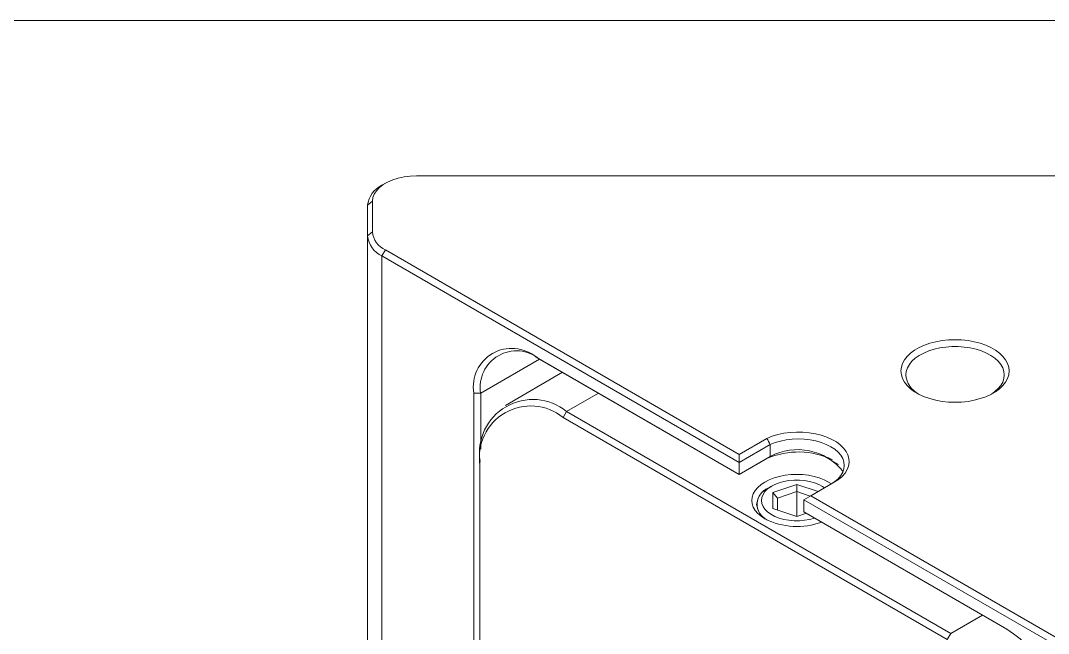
# Model space of a CAD drawing. Header units: inches. Extents: x 0.1 to 10.9, y 0 to 8.5.
# Drawn here: x 6.702 to 8.101, y 7.617 to 8.451 of the extents above; entities that cross this region are included whole.
import ezdxf

# ---------------------------------------------------------------- set-up
doc = ezdxf.new("R2010")
doc.units = ezdxf.units.IN
doc.header["$MEASUREMENT"] = 0

msp = doc.modelspace()

# ---------------------------------------------------------------- linework, layer by layer
at = {"color": 7, "linetype": 'Continuous', "lineweight": 0}
for p, q in [((0.0622, 8.4506), (10.9445, 8.4506)), ((8.3742, 8.2394), (7.2408, 8.2394)), ((7.1984, 8.2292), (7.1937, 8.2265)), ((7.1808, 8.2047), (7.1742, 8.1993)), ((7.1808, 8.2047), (7.1808, 8.163)), ((7.1742, 8.1575), (7.1742, 8.1993)), ((7.1808, 8.163), (7.1742, 8.1575)), ((7.1742, 7.1341), (7.1742, 8.1575)), ((7.1984, 8.1385), (7.1937, 8.1303)), ((7.1984, 8.1385), (7.6803, 7.8603)), ((7.6803, 7.8494), (7.1937, 8.1303)), ((7.4036, 7.9928), (7.6803, 7.833)), ((7.4036, 7.9928), (7.4083, 7.9901)), ((7.6803, 7.833), (7.4083, 7.9901)), ((7.4396, 7.972), (7.3618, 7.927)), ((7.3187, 7.178), (7.3187, 7.9438)), ((7.3187, 7.9438), (7.3282, 7.9438)), ((7.3282, 7.9438), (7.3282, 7.8672)), ((7.4451, 7.9188), (7.4404, 7.9106)), ((7.9636, 7.6085), (7.4404, 7.9106)), ((7.4451, 7.9188), (7.9684, 7.6167)), ((7.6803, 7.8603), (7.718, 7.8821)), ((7.7225, 7.8737), (7.6803, 7.8494)), ((7.7225, 7.8574), (7.7225, 7.8737)), ((7.6803, 7.8603), (7.6803, 7.8494)), ((7.6803, 7.833), (7.7225, 7.8574)), ((7.718, 7.8548), (7.6803, 7.833)), ((7.8153, 7.8465), (7.7955, 7.858)), ((7.3272, 7.8507), (7.3272, 7.8453)), ((7.3272, 7.8453), (7.3272, 7.1866)), ((7.6803, 7.833), (7.6803, 7.8494)), ((7.6803, 7.833), (7.6803, 7.833)), ((7.7246, 7.8173), (7.7199, 7.8145)), ((7.7259, 7.8086), (7.7586, 7.8195)), ((7.7586, 7.8195), (7.7877, 7.8098)), ((7.7586, 7.8195), (7.7586, 7.8096)), ((7.8097, 7.8224), (7.7778, 7.804)), ((7.7966, 7.8149), (7.7925, 7.8173)), ((7.7259, 7.7868), (7.7259, 7.8086)), ((7.7325, 7.8009), (7.7259, 7.8086)), ((7.7586, 7.8096), (7.7325, 7.8009)), ((7.7325, 7.8009), (7.7325, 7.7845)), ((7.7769, 7.8035), (7.7586, 7.8096)), ((7.7586, 7.7759), (7.7586, 7.8096)), ((7.7683, 7.7986), (7.7778, 7.804)), ((8.2546, 7.5178), (7.7683, 7.7986)), ((7.7683, 7.7822), (7.7683, 7.7986)), ((7.7778, 7.804), (8.2593, 7.526)), ((7.7586, 7.7759), (7.7259, 7.7868)), ((7.7683, 7.7822), (8.0447, 7.6227)), ((7.7778, 7.7768), (7.7683, 7.7822)), ((7.7718, 7.7803), (7.7586, 7.7759)), ((8.0451, 7.6225), (7.7778, 7.7768)), ((7.9684, 7.6167), (7.9636, 7.6085))]:
    msp.add_line(p, q, dxfattribs=at)
at = {"color": 8, "linetype": 'Continuous', "lineweight": 0}
for p, q in [((7.1937, 8.1303), (7.1937, 7.1367)), ((7.4083, 7.9901), (7.3282, 7.9438)), ((7.4885, 7.9438), (7.4451, 7.9188)), ((7.9684, 7.6167), (8.0117, 7.6417))]:
    msp.add_line(p, q, dxfattribs=at)
at = {"color": 7, "linetype": 'Continuous', "lineweight": 0, "flags": 128}
for points in [[(7.2408, 8.2394), (7.2323, 8.239), (7.2239, 8.238), (7.2159, 8.2363), (7.2084, 8.2339), (7.2015, 8.2309), (7.1955, 8.2274), (7.1903, 8.2235), (7.1862, 8.2191), (7.1833, 8.2145), (7.1814, 8.2097), (7.1808, 8.2047)], [(7.9005, 7.9738), (7.901, 7.979), (7.9026, 7.984), (7.9053, 7.9889), (7.9089, 7.9936), (7.9135, 7.998), (7.919, 8.002), (7.9253, 8.0057), (7.9323, 8.0088), (7.9399, 8.0115), (7.948, 8.0136), (7.9565, 8.0151), (7.9653, 8.016), (7.9742, 8.0164), (7.983, 8.016), (7.9918, 8.0151), (8.0003, 8.0136), (8.0084, 8.0115), (8.016, 8.0088), (8.023, 8.0057), (8.0293, 8.002), (8.0348, 7.998), (8.0394, 7.9936), (8.043, 7.9889), (8.0457, 7.984), (8.0473, 7.979), (8.0478, 7.9738), (8.0473, 7.9687), (8.0457, 7.9637), (8.043, 7.9588), (8.0394, 7.9541), (8.0348, 7.9497), (8.0293, 7.9456), (8.023, 7.942), (8.016, 7.9388), (8.0084, 7.9362), (8.0003, 7.9341), (7.9918, 7.9325), (7.983, 7.9316), (7.9742, 7.9313), (7.9653, 7.9316), (7.9565, 7.9325), (7.948, 7.9341), (7.9399, 7.9362), (7.9323, 7.9388), (7.9253, 7.942), (7.919, 7.9456), (7.9135, 7.9497), (7.9089, 7.9541), (7.9053, 7.9588), (7.9026, 7.9637), (7.901, 7.9687), (7.9005, 7.9738)], [(8.0238, 7.9424), (8.0284, 7.9457), (8.0329, 7.9498), (8.0365, 7.9541), (8.0391, 7.9588), (8.0406, 7.9635), (8.0412, 7.9684), (8.0406, 7.9732), (8.0391, 7.978), (8.0365, 7.9826), (8.0329, 7.987), (8.0284, 7.9911), (8.023, 7.9949), (8.0169, 7.9982), (8.0101, 8.001), (8.0027, 8.0034), (7.9949, 8.0052), (7.9867, 8.0064), (7.9784, 8.007), (7.9699, 8.007), (7.9616, 8.0064), (7.9535, 8.0052), (7.9456, 8.0034), (7.9383, 8.001), (7.9314, 7.9982), (7.9253, 7.9949), (7.92, 7.9911), (7.9154, 7.987), (7.9119, 7.9826), (7.9093, 7.978), (7.9077, 7.9732), (7.9072, 7.9684), (7.9072, 7.9684)], [(7.718, 7.8821), (7.7252, 7.8849), (7.7329, 7.8872), (7.7411, 7.889), (7.7496, 7.8901), (7.7583, 7.8906), (7.767, 7.8904), (7.7756, 7.8897), (7.7839, 7.8883), (7.7919, 7.8863), (7.7995, 7.8838), (7.8064, 7.8807), (7.8125, 7.8772), (7.8179, 7.8732), (7.8224, 7.8689), (7.8258, 7.8643), (7.8283, 7.8595), (7.8297, 7.8545), (7.83, 7.8495), (7.8292, 7.8445), (7.8273, 7.8396), (7.8243, 7.8349), (7.8204, 7.8304), (7.8155, 7.8262), (7.8097, 7.8224)], [(7.805, 7.8197), (7.8104, 7.8233), (7.815, 7.8272), (7.8186, 7.8315), (7.8212, 7.8359), (7.8228, 7.8406), (7.8233, 7.8453), (7.8228, 7.85), (7.8212, 7.8546), (7.8185, 7.8591), (7.8149, 7.8634), (7.8103, 7.8673), (7.8049, 7.8708), (7.7987, 7.8739), (7.7919, 7.8765), (7.7845, 7.8786), (7.7767, 7.8801), (7.7687, 7.881), (7.7605, 7.8813), (7.7523, 7.881), (7.7443, 7.88), (7.7366, 7.8785), (7.7293, 7.8764), (7.7225, 7.8737)], [(7.7152, 7.7726), (7.7099, 7.7761), (7.7055, 7.78), (7.7019, 7.7841), (7.6993, 7.7885), (7.6978, 7.793), (7.6972, 7.7977), (7.6978, 7.8023), (7.6993, 7.8068), (7.7019, 7.8112), (7.7055, 7.8154), (7.7099, 7.8192), (7.7152, 7.8227), (7.7212, 7.8258), (7.7279, 7.8283), (7.7351, 7.8304), (7.7427, 7.8319), (7.7506, 7.8328), (7.7586, 7.8331), (7.7666, 7.8328), (7.7745, 7.8319), (7.7821, 7.8304), (7.7892, 7.8283), (7.7959, 7.8258), (7.802, 7.8227), (7.8059, 7.8202)], [(7.7964, 7.8147), (7.7938, 7.8165), (7.7885, 7.8193), (7.7826, 7.8217), (7.7761, 7.8235), (7.7693, 7.8247), (7.7622, 7.8253), (7.755, 7.8253), (7.7479, 7.8247), (7.741, 7.8235), (7.7346, 7.8217), (7.7287, 7.8193), (7.7234, 7.8165), (7.7189, 7.8133), (7.7153, 7.8097), (7.7127, 7.8058), (7.7111, 7.8018), (7.7106, 7.7977)], [(7.7106, 7.7977), (7.7111, 7.7935), (7.7127, 7.7895), (7.7153, 7.7856), (7.7189, 7.7821), (7.7234, 7.7788), (7.7287, 7.776), (7.7346, 7.7737), (7.741, 7.7719), (7.7479, 7.7707), (7.755, 7.77), (7.7622, 7.77), (7.7693, 7.7707), (7.7761, 7.7719), (7.7826, 7.7737), (7.7829, 7.7738)]]:
    msp.add_lwpolyline(points, dxfattribs=at)
at = {"color": 7, "linetype": 'Continuous', "lineweight": 0}
for centre, radius, start, end in [((7.2077, 8.1959), 0.0337, 114.5363, 174.1561), ((7.2108, 8.166), 0.0302, 185.6948, 245.6253), ((7.2075, 8.1608), 0.0335, 185.6948, 245.6253), ((7.3705, 7.9522), 0.0524, 50.7967, 189.214), ((7.377, 7.9517), 0.0495, 50.7967, 189.214), ((7.9397, 7.9714), 0.0327, 185.2167, 242.31), ((7.3993, 7.8621), 0.0729, 51.0499, 188.9608), ((7.3964, 7.8562), 0.07, 51.0504, 188.9603), ((7.7598, 7.7875), 0.0793, 38.7165, 118.1365), ((7.7607, 7.7552), 0.1084, 64.5383, 113.1715), ((7.7317, 7.7892), 0.028, 114.9679, 173.7244), ((7.7282, 7.7924), 0.0236, 110.559, 243.5615), ((7.7309, 7.795), 0.0271, 185.7817, 240.9018), ((7.7589, 7.8575), 0.0954, 242.7707, 290.6937), ((7.9453, 7.4673), 0.1844, 2.6055, 57.3945)]:
    msp.add_arc(centre, radius, start, end, dxfattribs=at)
for points in [[(7.718, 7.8821), (7.7195, 7.8793), (7.721, 7.8765), (7.7225, 7.8737)], [(7.7225, 7.8574), (7.721, 7.8565), (7.7195, 7.8557), (7.718, 7.8548)]]:
    msp.add_open_spline(points, degree=3, dxfattribs=at)

doc.saveas('drawing.dxf')
